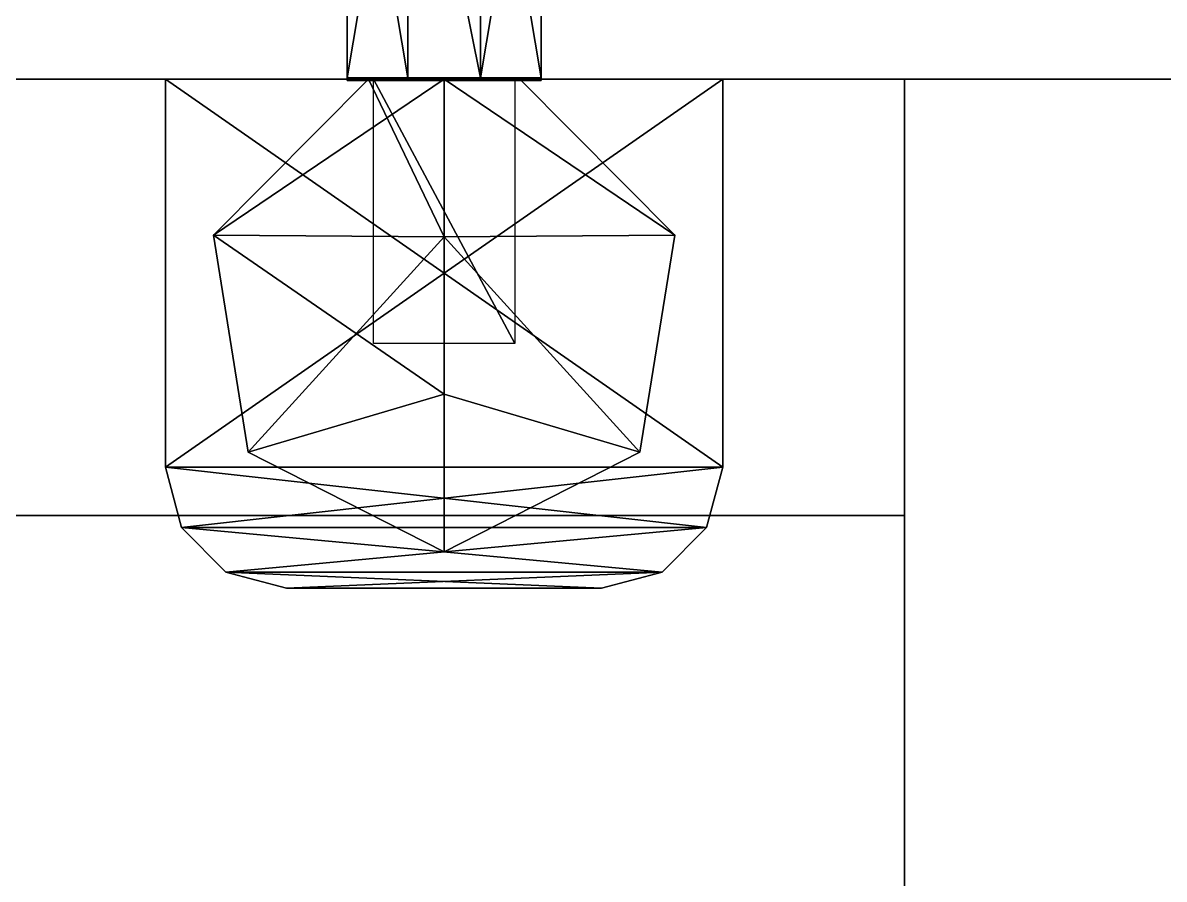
# Model space of a CAD drawing. Extents: x -100 to 4856, y -100 to 4830.
# Drawn here: x 455.62 to 502.72, y 3003 to 3038.32 of the extents above; entities that cross this region are included whole.
import ezdxf

# ---------------------------------------------------------------- set-up
doc = ezdxf.new("R2010")
doc.units = 0
for name, color, linetype in [('LAYER0', 7, 'CONTINUOUS'), ('LAYER145', 7, 'CONTINUOUS'), ('LAYER149', 7, 'CONTINUOUS'), ('LAYER162', 7, 'CONTINUOUS'), ('LAYER202', 7, 'CONTINUOUS'), ('LAYER203', 7, 'CONTINUOUS'), ('LAYER204', 254, 'CONTINUOUS'), ('LAYER230', 7, 'CONTINUOUS'), ('LAYER231', 7, 'CONTINUOUS'), ('LAYER232', 254, 'CONTINUOUS'), ('LAYER536', 7, 'CONTINUOUS'), ('LAYER537', 7, 'CONTINUOUS')]:
    doc.layers.add(name, color=color, linetype=linetype)

msp = doc.modelspace()

# ---------------------------------------------------------------- linework, layer by layer
at = {"layer": 'LAYER0', "invisible_edges": 1}
for points in [[(4856, 4830, -5), (-100, -100, -5), (-100, 4830, -5), (4856, 4830, -5)], [(-100, -100, -5), (4856, 4830, -5), (4856, -100, -5), (-100, -100, -5)], [(4856, -100), (-100, 4830), (-100, -100), (4856, -100)], [(-100, 4830), (4856, -100), (4856, 4830), (-100, 4830)]]:
    msp.add_3dface(points, dxfattribs=at)
at = {"layer": 'LAYER145', "invisible_edges": 1}
for points in [[(20, 3036), (570, 3054), (570, 3036), (20, 3036)], [(570, 3054), (20, 3036), (20, 3054), (570, 3054)], [(20, 3054, 2540), (570, 3036, 2540), (570, 3054, 2540), (20, 3054, 2540)], [(570, 3036, 2540), (20, 3054, 2540), (20, 3036, 2540), (570, 3036, 2540)], [(570, 3036, 2540), (20, 3036), (570, 3036), (570, 3036, 2540)], [(20, 3036), (570, 3036, 2540), (20, 3036, 2540), (20, 3036)]]:
    msp.add_3dface(points, dxfattribs=at)
at = {"layer": 'LAYER149', "invisible_edges": 1}
for points in [[(20, 3036, 80), (570, 2256, 80), (20, 2256, 80), (20, 3036, 80)], [(570, 2256, 80), (20, 3036, 80), (570, 3036, 80), (570, 2256, 80)], [(20, 3036, 80), (570, 3036, 98), (570, 3036, 80), (20, 3036, 80)], [(570, 3036, 98), (20, 3036, 80), (20, 3036, 98), (570, 3036, 98)], [(570, 3036, 98), (20, 2256, 98), (570, 2256, 98), (570, 3036, 98)], [(20, 2256, 98), (570, 3036, 98), (20, 3036, 98), (20, 2256, 98)]]:
    msp.add_3dface(points, dxfattribs=at)
at = {"layer": 'LAYER162', "invisible_edges": 1}
for points in [[(20, 2256, 2539), (570, 3036, 2539), (20, 3036, 2539), (20, 2256, 2539)], [(570, 3036, 2539), (20, 2256, 2539), (570, 2256, 2539), (570, 3036, 2539)], [(20, 3036, 2521), (570, 3036, 2539), (570, 3036, 2521), (20, 3036, 2521)], [(570, 3036, 2539), (20, 3036, 2521), (20, 3036, 2539), (570, 3036, 2539)], [(570, 2256, 2521), (20, 3036, 2521), (570, 3036, 2521), (570, 2256, 2521)], [(20, 3036, 2521), (570, 2256, 2521), (20, 2256, 2521), (20, 3036, 2521)]]:
    msp.add_3dface(points, dxfattribs=at)
at = {"layer": 'LAYER202', "invisible_edges": 1}
for points in [[(44.6, 2256, 1984), (510, 3036, 1984), (44.6, 3036, 1984), (44.6, 2256, 1984)], [(510, 3036, 1984), (44.6, 2256, 1984), (510, 2256, 1984), (510, 3036, 1984)], [(44.6, 3036, 1966), (510, 3036, 1984), (510, 3036, 1966), (44.6, 3036, 1966)], [(510, 3036, 1984), (44.6, 3036, 1966), (44.6, 3036, 1984), (510, 3036, 1984)], [(510, 2256, 1966), (44.6, 3036, 1966), (510, 3036, 1966), (510, 2256, 1966)], [(44.6, 3036, 1966), (510, 2256, 1966), (44.6, 2256, 1966), (44.6, 3036, 1966)]]:
    msp.add_3dface(points, dxfattribs=at)
at = {"layer": 'LAYER203'}
for points in [[(484.5, 3036, 1964.01), (484.5, 3020, 1964.01), (461.5, 3036, 1964.01), (484.5, 3036, 1964.01)], [(461.5, 3036, 1964.01), (484.5, 3020, 1964.01), (461.5, 3020, 1964.01), (461.5, 3036, 1964.01)], [(484.5, 3036, 1966), (484.5, 3020, 1966), (461.5, 3036, 1966), (484.5, 3036, 1966)], [(461.5, 3036, 1966), (484.5, 3020, 1966), (461.5, 3020, 1966), (461.5, 3036, 1966)], [(461.5, 3020, 1964.01), (461.5, 3036, 1964.01), (461.5, 3020, 1966), (461.5, 3020, 1964.01)], [(461.5, 3020, 1966), (461.5, 3036, 1964.01), (461.5, 3036, 1966), (461.5, 3020, 1966)], [(461.5, 3036, 1964.01), (461.5, 3036, 1966), (484.5, 3036, 1964.01), (461.5, 3036, 1964.01)], [(484.5, 3036, 1964.01), (461.5, 3036, 1966), (484.5, 3036, 1966), (484.5, 3036, 1964.01)], [(461.5, 3020, 1964.01), (461.5, 3036, 1964.01), (484.5, 3020, 1964.01), (461.5, 3020, 1964.01)], [(484.5, 3020, 1964.01), (461.5, 3036, 1964.01), (484.5, 3036, 1964.01), (484.5, 3020, 1964.01)], [(461.5, 3020, 1964.01), (461.5, 3020, 1966), (461.5, 3036, 1964.01), (461.5, 3020, 1964.01)], [(461.5, 3036, 1964.01), (461.5, 3020, 1966), (461.5, 3036, 1966), (461.5, 3036, 1964.01)], [(484.5, 3036, 1964.01), (484.5, 3036, 1966), (461.5, 3036, 1964.01), (484.5, 3036, 1964.01)], [(461.5, 3036, 1964.01), (484.5, 3036, 1966), (461.5, 3036, 1966), (461.5, 3036, 1964.01)], [(484.5, 3020, 1966), (484.5, 3036, 1966), (461.5, 3020, 1966), (484.5, 3020, 1966)], [(461.5, 3020, 1966), (484.5, 3036, 1966), (461.5, 3036, 1966), (461.5, 3020, 1966)], [(463.4825, 3029.569, 1980), (473, 3029.5, 1980), (469.8775, 3036, 1980), (463.4825, 3029.569, 1980)], [(463.4825, 3029.569, 1980), (469.8775, 3036, 1980), (463.4825, 3029.569, 1966), (463.4825, 3029.569, 1980)], [(463.4825, 3029.569, 1966), (469.8775, 3036, 1980), (469.8775, 3036, 1966), (463.4825, 3029.569, 1966)], [(469.8775, 3036, 1966), (469.8775, 3036, 1980), (463.4825, 3029.569, 1966), (469.8775, 3036, 1966)], [(463.4825, 3029.569, 1966), (469.8775, 3036, 1980), (463.4825, 3029.569, 1980), (463.4825, 3029.569, 1966)], [(473, 3029.5, 1980), (463.4825, 3029.569, 1980), (473, 3036, 1980), (473, 3029.5, 1980)], [(473, 3036, 1980), (463.4825, 3029.569, 1980), (469.8775, 3036, 1980), (473, 3036, 1980)], [(476.1225, 3036, 1966), (469.8775, 3036, 1966), (476.1225, 3036, 1980), (476.1225, 3036, 1966)], [(476.1225, 3036, 1980), (469.8775, 3036, 1966), (469.8775, 3036, 1980), (476.1225, 3036, 1980)], [(469.8775, 3036, 1980), (473, 3029.5, 1980), (473, 3036, 1980), (469.8775, 3036, 1980)], [(476.1225, 3036, 1966), (476.1225, 3036, 1980), (469.8775, 3036, 1966), (476.1225, 3036, 1966)], [(469.8775, 3036, 1966), (476.1225, 3036, 1980), (469.8775, 3036, 1980), (469.8775, 3036, 1966)], [(470.0802, 3025.092, 1964), (470.0802, 3036, 1964), (475.9198, 3025.092, 1964), (470.0802, 3025.092, 1964)], [(475.9198, 3025.092, 1964), (470.0802, 3036, 1964), (475.9198, 3036, 1964), (475.9198, 3025.092, 1964)], [(473, 3029.5, 1980), (482.5175, 3029.569, 1980), (473, 3036, 1980), (473, 3029.5, 1980)], [(473, 3036, 1980), (482.5175, 3029.569, 1980), (476.1225, 3036, 1980), (473, 3036, 1980)], [(473, 3029.5, 1980), (482.5175, 3029.569, 1980), (473, 3036, 1980), (473, 3029.5, 1980)], [(473, 3036, 1980), (482.5175, 3029.569, 1980), (476.1225, 3036, 1980), (473, 3036, 1980)], [(476.1225, 3036, 1966), (476.1225, 3036, 1980), (482.5175, 3029.569, 1966), (476.1225, 3036, 1966)], [(482.5175, 3029.569, 1966), (476.1225, 3036, 1980), (482.5175, 3029.569, 1980), (482.5175, 3029.569, 1966)], [(482.5175, 3029.569, 1966), (482.5175, 3029.569, 1980), (476.1225, 3036, 1966), (482.5175, 3029.569, 1966)], [(476.1225, 3036, 1966), (482.5175, 3029.569, 1980), (476.1225, 3036, 1980), (476.1225, 3036, 1966)], [(484.5, 3036, 1964.01), (484.5, 3036, 1966), (484.5, 3020, 1964.01), (484.5, 3036, 1964.01)], [(484.5, 3020, 1964.01), (484.5, 3036, 1966), (484.5, 3020, 1966), (484.5, 3020, 1964.01)], [(484.5, 3020, 1966), (484.5, 3020, 1964.01), (484.5, 3036, 1966), (484.5, 3020, 1966)], [(484.5, 3036, 1966), (484.5, 3020, 1964.01), (484.5, 3036, 1964.01), (484.5, 3036, 1966)], [(464.9165, 3020.613, 1980), (473, 3023, 1980), (463.4825, 3029.569, 1980), (464.9165, 3020.613, 1980)], [(463.4825, 3029.569, 1980), (473, 3023, 1980), (473, 3029.5, 1980), (463.4825, 3029.569, 1980)], [(464.9165, 3020.613, 1980), (463.4825, 3029.569, 1980), (464.9165, 3020.613, 1966), (464.9165, 3020.613, 1980)], [(464.9165, 3020.613, 1966), (463.4825, 3029.569, 1980), (463.4825, 3029.569, 1966), (464.9165, 3020.613, 1966)], [(463.4825, 3029.569, 1966), (463.4825, 3029.569, 1980), (464.9165, 3020.613, 1966), (463.4825, 3029.569, 1966)], [(464.9165, 3020.613, 1966), (463.4825, 3029.569, 1980), (464.9165, 3020.613, 1980), (464.9165, 3020.613, 1966)], [(473, 3029.5, 1980), (464.9165, 3020.613, 1980), (463.4825, 3029.569, 1980), (473, 3029.5, 1980)], [(473, 3023, 1980), (464.9165, 3020.613, 1980), (473, 3029.5, 1980), (473, 3023, 1980)], [(473, 3029.5, 1980), (481.0835, 3020.613, 1980), (482.5175, 3029.569, 1980), (473, 3029.5, 1980)], [(473, 3029.5, 1980), (481.0835, 3020.613, 1980), (482.5175, 3029.569, 1980), (473, 3029.5, 1980)], [(473, 3023, 1980), (481.0835, 3020.613, 1980), (473, 3029.5, 1980), (473, 3023, 1980)], [(473, 3023, 1980), (481.0835, 3020.613, 1980), (473, 3029.5, 1980), (473, 3023, 1980)], [(481.0835, 3020.613, 1966), (482.5175, 3029.569, 1966), (481.0835, 3020.613, 1980), (481.0835, 3020.613, 1966)], [(481.0835, 3020.613, 1980), (482.5175, 3029.569, 1966), (482.5175, 3029.569, 1980), (481.0835, 3020.613, 1980)], [(481.0835, 3020.613, 1966), (481.0835, 3020.613, 1980), (482.5175, 3029.569, 1966), (481.0835, 3020.613, 1966)], [(482.5175, 3029.569, 1966), (481.0835, 3020.613, 1980), (482.5175, 3029.569, 1980), (482.5175, 3029.569, 1966)], [(473, 3016.5, 1980), (473, 3023, 1980), (464.9165, 3020.613, 1980), (473, 3016.5, 1980)], [(473, 3023, 1980), (473, 3016.5, 1980), (464.9165, 3020.613, 1980), (473, 3023, 1980)], [(473, 3016.5, 1980), (481.0835, 3020.613, 1980), (473, 3023, 1980), (473, 3016.5, 1980)], [(473, 3023, 1980), (473, 3016.5, 1980), (481.0835, 3020.613, 1980), (473, 3023, 1980)], [(473, 3016.5, 1980), (464.9165, 3020.613, 1980), (473, 3016.5, 1966), (473, 3016.5, 1980)], [(473, 3016.5, 1966), (464.9165, 3020.613, 1980), (464.9165, 3020.613, 1966), (473, 3016.5, 1966)], [(464.9165, 3020.613, 1966), (464.9165, 3020.613, 1980), (473, 3016.5, 1966), (464.9165, 3020.613, 1966)], [(473, 3016.5, 1966), (464.9165, 3020.613, 1980), (473, 3016.5, 1980), (473, 3016.5, 1966)], [(473, 3016.5, 1966), (481.0835, 3020.613, 1966), (473, 3016.5, 1980), (473, 3016.5, 1966)], [(473, 3016.5, 1980), (481.0835, 3020.613, 1966), (481.0835, 3020.613, 1980), (473, 3016.5, 1980)], [(473, 3016.5, 1966), (473, 3016.5, 1980), (481.0835, 3020.613, 1966), (473, 3016.5, 1966)], [(481.0835, 3020.613, 1966), (473, 3016.5, 1980), (481.0835, 3020.613, 1980), (481.0835, 3020.613, 1966)], [(462.1699, 3017.5, 1966), (461.5, 3020, 1966), (462.1699, 3017.5, 1964.01), (462.1699, 3017.5, 1966)], [(462.1699, 3017.5, 1964.01), (461.5, 3020, 1966), (461.5, 3020, 1964.01), (462.1699, 3017.5, 1964.01)], [(484.5, 3020, 1964.01), (462.1699, 3017.5, 1964.01), (461.5, 3020, 1964.01), (484.5, 3020, 1964.01)], [(462.1699, 3017.5, 1966), (484.5, 3020, 1966), (461.5, 3020, 1966), (462.1699, 3017.5, 1966)], [(484.5, 3020, 1964.01), (461.5, 3020, 1964.01), (483.8301, 3017.5, 1964.01), (484.5, 3020, 1964.01)], [(483.8301, 3017.5, 1964.01), (461.5, 3020, 1964.01), (462.1699, 3017.5, 1964.01), (483.8301, 3017.5, 1964.01)], [(484.5, 3020, 1966), (461.5, 3020, 1966), (483.8301, 3017.5, 1966), (484.5, 3020, 1966)], [(483.8301, 3017.5, 1966), (461.5, 3020, 1966), (462.1699, 3017.5, 1966), (483.8301, 3017.5, 1966)], [(462.1699, 3017.5, 1964.01), (462.1699, 3017.5, 1966), (461.5, 3020, 1964.01), (462.1699, 3017.5, 1964.01)], [(461.5, 3020, 1964.01), (462.1699, 3017.5, 1966), (461.5, 3020, 1966), (461.5, 3020, 1964.01)], [(483.8301, 3017.5, 1964.01), (462.1699, 3017.5, 1964.01), (484.5, 3020, 1964.01), (483.8301, 3017.5, 1964.01)], [(483.8301, 3017.5, 1966), (484.5, 3020, 1966), (462.1699, 3017.5, 1966), (483.8301, 3017.5, 1966)], [(483.8301, 3017.5, 1964.01), (484.5, 3020, 1964.01), (483.8301, 3017.5, 1966), (483.8301, 3017.5, 1964.01)], [(483.8301, 3017.5, 1966), (484.5, 3020, 1964.01), (484.5, 3020, 1966), (483.8301, 3017.5, 1966)], [(483.8301, 3017.5, 1964.01), (483.8301, 3017.5, 1966), (484.5, 3020, 1964.01), (483.8301, 3017.5, 1964.01)], [(484.5, 3020, 1964.01), (483.8301, 3017.5, 1966), (484.5, 3020, 1966), (484.5, 3020, 1964.01)], [(464, 3015.67, 1966), (462.1699, 3017.5, 1966), (464, 3015.67, 1964.01), (464, 3015.67, 1966)], [(464, 3015.67, 1964.01), (462.1699, 3017.5, 1966), (462.1699, 3017.5, 1964.01), (464, 3015.67, 1964.01)], [(464, 3015.67, 1964.01), (462.1699, 3017.5, 1964.01), (482, 3015.67, 1964.01), (464, 3015.67, 1964.01)], [(482, 3015.67, 1964.01), (462.1699, 3017.5, 1964.01), (483.8301, 3017.5, 1964.01), (482, 3015.67, 1964.01)], [(464, 3015.67, 1966), (483.8301, 3017.5, 1966), (462.1699, 3017.5, 1966), (464, 3015.67, 1966)], [(483.8301, 3017.5, 1964.01), (462.1699, 3017.5, 1964.01), (482, 3015.67, 1964.01), (483.8301, 3017.5, 1964.01)], [(482, 3015.67, 1964.01), (462.1699, 3017.5, 1964.01), (464, 3015.67, 1964.01), (482, 3015.67, 1964.01)], [(483.8301, 3017.5, 1966), (462.1699, 3017.5, 1966), (482, 3015.67, 1966), (483.8301, 3017.5, 1966)], [(482, 3015.67, 1966), (462.1699, 3017.5, 1966), (464, 3015.67, 1966), (482, 3015.67, 1966)], [(464, 3015.67, 1964.01), (464, 3015.67, 1966), (462.1699, 3017.5, 1964.01), (464, 3015.67, 1964.01)], [(462.1699, 3017.5, 1964.01), (464, 3015.67, 1966), (462.1699, 3017.5, 1966), (462.1699, 3017.5, 1964.01)], [(482, 3015.67, 1966), (483.8301, 3017.5, 1966), (464, 3015.67, 1966), (482, 3015.67, 1966)], [(482, 3015.67, 1964.01), (483.8301, 3017.5, 1964.01), (482, 3015.67, 1966), (482, 3015.67, 1964.01)], [(482, 3015.67, 1966), (483.8301, 3017.5, 1964.01), (483.8301, 3017.5, 1966), (482, 3015.67, 1966)], [(482, 3015.67, 1964.01), (482, 3015.67, 1966), (483.8301, 3017.5, 1964.01), (482, 3015.67, 1964.01)], [(483.8301, 3017.5, 1964.01), (482, 3015.67, 1966), (483.8301, 3017.5, 1966), (483.8301, 3017.5, 1964.01)], [(466.5, 3015, 1966), (464, 3015.67, 1966), (466.5, 3015, 1964.01), (466.5, 3015, 1966)], [(466.5, 3015, 1964.01), (464, 3015.67, 1966), (464, 3015.67, 1964.01), (466.5, 3015, 1964.01)], [(466.5, 3015, 1964.01), (464, 3015.67, 1964.01), (479.5, 3015, 1964.01), (466.5, 3015, 1964.01)], [(479.5, 3015, 1964.01), (464, 3015.67, 1964.01), (482, 3015.67, 1964.01), (479.5, 3015, 1964.01)], [(466.5, 3015, 1966), (482, 3015.67, 1966), (464, 3015.67, 1966), (466.5, 3015, 1966)], [(482, 3015.67, 1964.01), (464, 3015.67, 1964.01), (479.5, 3015, 1964.01), (482, 3015.67, 1964.01)], [(479.5, 3015, 1964.01), (464, 3015.67, 1964.01), (466.5, 3015, 1964.01), (479.5, 3015, 1964.01)], [(482, 3015.67, 1966), (464, 3015.67, 1966), (479.5, 3015, 1966), (482, 3015.67, 1966)], [(479.5, 3015, 1966), (464, 3015.67, 1966), (466.5, 3015, 1966), (479.5, 3015, 1966)], [(466.5, 3015, 1964.01), (466.5, 3015, 1966), (464, 3015.67, 1964.01), (466.5, 3015, 1964.01)], [(464, 3015.67, 1964.01), (466.5, 3015, 1966), (464, 3015.67, 1966), (464, 3015.67, 1964.01)], [(479.5, 3015, 1966), (482, 3015.67, 1966), (466.5, 3015, 1966), (479.5, 3015, 1966)], [(479.5, 3015, 1964.01), (482, 3015.67, 1964.01), (479.5, 3015, 1966), (479.5, 3015, 1964.01)], [(479.5, 3015, 1966), (482, 3015.67, 1964.01), (482, 3015.67, 1966), (479.5, 3015, 1966)], [(479.5, 3015, 1964.01), (479.5, 3015, 1966), (482, 3015.67, 1964.01), (479.5, 3015, 1964.01)], [(482, 3015.67, 1964.01), (479.5, 3015, 1966), (482, 3015.67, 1966), (482, 3015.67, 1964.01)], [(479.5, 3015, 1966), (479.5, 3015, 1964.01), (466.5, 3015, 1966), (479.5, 3015, 1966)], [(466.5, 3015, 1966), (479.5, 3015, 1964.01), (466.5, 3015, 1964.01), (466.5, 3015, 1966)], [(479.5, 3015, 1964.01), (479.5, 3015, 1966), (466.5, 3015, 1964.01), (479.5, 3015, 1964.01)], [(466.5, 3015, 1964.01), (479.5, 3015, 1966), (466.5, 3015, 1966), (466.5, 3015, 1964.01)]]:
    msp.add_3dface(points, dxfattribs=at)
at = {"layer": 'LAYER204'}
for points in [[(471.5, 3050.95, 1974.83), (469, 3050.95, 1971.5), (471.5, 3036.05, 1974.83), (471.5, 3050.95, 1974.83)], [(471.5, 3036.05, 1974.83), (469, 3050.95, 1971.5), (469, 3036.05, 1971.5), (471.5, 3036.05, 1974.83)], [(469, 3050.95, 1971.5), (471.5, 3050.95, 1968.17), (469, 3036.05, 1971.5), (469, 3050.95, 1971.5)], [(469, 3036.05, 1971.5), (471.5, 3050.95, 1968.17), (471.5, 3036.05, 1968.17), (469, 3036.05, 1971.5)], [(471.5, 3036.05, 1974.83), (474.5, 3036.05, 1974.83), (471.5, 3050.95, 1974.83), (471.5, 3036.05, 1974.83)], [(471.5, 3050.95, 1974.83), (474.5, 3036.05, 1974.83), (474.5, 3050.95, 1974.83), (471.5, 3050.95, 1974.83)], [(474.5, 3050.95, 1968.17), (474.5, 3036.05, 1968.17), (471.5, 3050.95, 1968.17), (474.5, 3050.95, 1968.17)], [(471.5, 3050.95, 1968.17), (474.5, 3036.05, 1968.17), (471.5, 3036.05, 1968.17), (471.5, 3050.95, 1968.17)], [(474.5, 3036.05, 1974.83), (477, 3036.05, 1971.5), (474.5, 3050.95, 1974.83), (474.5, 3036.05, 1974.83)], [(474.5, 3050.95, 1974.83), (477, 3036.05, 1971.5), (477, 3050.95, 1971.5), (474.5, 3050.95, 1974.83)], [(477, 3036.05, 1971.5), (474.5, 3036.05, 1968.17), (477, 3050.95, 1971.5), (477, 3036.05, 1971.5)], [(477, 3050.95, 1971.5), (474.5, 3036.05, 1968.17), (474.5, 3050.95, 1968.17), (477, 3050.95, 1971.5)], [(471.5, 3036.05, 1974.83), (469, 3036.05, 1971.5), (471.5, 3035.95, 1974.83), (471.5, 3036.05, 1974.83)], [(471.5, 3035.95, 1974.83), (469, 3036.05, 1971.5), (469, 3035.95, 1971.5), (471.5, 3035.95, 1974.83)], [(469, 3036.05, 1971.5), (471.5, 3036.05, 1968.17), (469, 3035.95, 1971.5), (469, 3036.05, 1971.5)], [(469, 3035.95, 1971.5), (471.5, 3036.05, 1968.17), (471.5, 3035.95, 1968.17), (469, 3035.95, 1971.5)], [(477, 3036.05, 1967.5), (477, 3035.95, 1967.5), (469, 3036.05, 1967.5), (477, 3036.05, 1967.5)], [(469, 3036.05, 1967.5), (477, 3035.95, 1967.5), (469, 3035.95, 1967.5), (469, 3036.05, 1967.5)], [(469, 3036.05, 1975.5), (469, 3035.95, 1975.5), (477, 3036.05, 1975.5), (469, 3036.05, 1975.5)], [(477, 3036.05, 1975.5), (469, 3035.95, 1975.5), (477, 3035.95, 1975.5), (477, 3036.05, 1975.5)], [(469, 3035.95, 1967.5), (469, 3035.95, 1975.5), (469, 3036.05, 1967.5), (469, 3035.95, 1967.5)], [(469, 3036.05, 1967.5), (469, 3035.95, 1975.5), (469, 3036.05, 1975.5), (469, 3036.05, 1967.5)], [(477, 3036.05, 1975.5), (477, 3036.05, 1967.5), (469, 3036.05, 1975.5), (477, 3036.05, 1975.5)], [(469, 3036.05, 1975.5), (477, 3036.05, 1967.5), (469, 3036.05, 1967.5), (469, 3036.05, 1975.5)], [(469, 3035.95, 1975.5), (469, 3035.95, 1967.5), (477, 3035.95, 1975.5), (469, 3035.95, 1975.5)], [(477, 3035.95, 1975.5), (469, 3035.95, 1967.5), (477, 3035.95, 1967.5), (477, 3035.95, 1975.5)], [(474.5, 3035.95, 1974.83), (474.5, 3036.05, 1974.83), (471.5, 3035.95, 1974.83), (474.5, 3035.95, 1974.83)], [(471.5, 3035.95, 1974.83), (474.5, 3036.05, 1974.83), (471.5, 3036.05, 1974.83), (471.5, 3035.95, 1974.83)], [(474.5, 3036.05, 1968.17), (474.5, 3035.95, 1968.17), (471.5, 3036.05, 1968.17), (474.5, 3036.05, 1968.17)], [(471.5, 3036.05, 1968.17), (474.5, 3035.95, 1968.17), (471.5, 3035.95, 1968.17), (471.5, 3036.05, 1968.17)], [(474.5, 3035.95, 1974.83), (477, 3035.95, 1971.5), (474.5, 3036.05, 1974.83), (474.5, 3035.95, 1974.83)], [(474.5, 3036.05, 1974.83), (477, 3035.95, 1971.5), (477, 3036.05, 1971.5), (474.5, 3036.05, 1974.83)], [(477, 3035.95, 1971.5), (474.5, 3035.95, 1968.17), (477, 3036.05, 1971.5), (477, 3035.95, 1971.5)], [(477, 3036.05, 1971.5), (474.5, 3035.95, 1968.17), (474.5, 3036.05, 1968.17), (477, 3036.05, 1971.5)], [(477, 3035.95, 1975.5), (477, 3035.95, 1967.5), (477, 3036.05, 1975.5), (477, 3035.95, 1975.5)], [(477, 3036.05, 1975.5), (477, 3035.95, 1967.5), (477, 3036.05, 1967.5), (477, 3036.05, 1975.5)]]:
    msp.add_3dface(points, dxfattribs=at)
at = {"layer": 'LAYER230', "invisible_edges": 1}
for points in [[(44.6, 2256, 866), (510, 3036, 866), (44.6, 3036, 866), (44.6, 2256, 866)], [(510, 3036, 866), (44.6, 2256, 866), (510, 2256, 866), (510, 3036, 866)], [(44.6, 3036, 848), (510, 3036, 866), (510, 3036, 848), (44.6, 3036, 848)], [(510, 3036, 866), (44.6, 3036, 848), (44.6, 3036, 866), (510, 3036, 866)], [(510, 2256, 848), (44.6, 3036, 848), (510, 3036, 848), (510, 2256, 848)], [(44.6, 3036, 848), (510, 2256, 848), (44.6, 2256, 848), (44.6, 3036, 848)]]:
    msp.add_3dface(points, dxfattribs=at)
at = {"layer": 'LAYER231'}
for points in [[(484.5, 3036, 846.01), (484.5, 3020, 846.01), (461.5, 3036, 846.01), (484.5, 3036, 846.01)], [(461.5, 3036, 846.01), (484.5, 3020, 846.01), (461.5, 3020, 846.01), (461.5, 3036, 846.01)], [(484.5, 3036, 848), (484.5, 3020, 848), (461.5, 3036, 848), (484.5, 3036, 848)], [(461.5, 3036, 848), (484.5, 3020, 848), (461.5, 3020, 848), (461.5, 3036, 848)], [(461.5, 3020, 846.01), (461.5, 3036, 846.01), (461.5, 3020, 848), (461.5, 3020, 846.01)], [(461.5, 3020, 848), (461.5, 3036, 846.01), (461.5, 3036, 848), (461.5, 3020, 848)], [(461.5, 3036, 846.01), (461.5, 3036, 848), (484.5, 3036, 846.01), (461.5, 3036, 846.01)], [(484.5, 3036, 846.01), (461.5, 3036, 848), (484.5, 3036, 848), (484.5, 3036, 846.01)], [(461.5, 3020, 846.01), (461.5, 3036, 846.01), (484.5, 3020, 846.01), (461.5, 3020, 846.01)], [(484.5, 3020, 846.01), (461.5, 3036, 846.01), (484.5, 3036, 846.01), (484.5, 3020, 846.01)], [(461.5, 3020, 846.01), (461.5, 3020, 848), (461.5, 3036, 846.01), (461.5, 3020, 846.01)], [(461.5, 3036, 846.01), (461.5, 3020, 848), (461.5, 3036, 848), (461.5, 3036, 846.01)], [(484.5, 3036, 846.01), (484.5, 3036, 848), (461.5, 3036, 846.01), (484.5, 3036, 846.01)], [(461.5, 3036, 846.01), (484.5, 3036, 848), (461.5, 3036, 848), (461.5, 3036, 846.01)], [(484.5, 3020, 848), (484.5, 3036, 848), (461.5, 3020, 848), (484.5, 3020, 848)], [(461.5, 3020, 848), (484.5, 3036, 848), (461.5, 3036, 848), (461.5, 3020, 848)], [(463.4825, 3029.569, 862), (473, 3029.5, 862), (469.8775, 3036, 862), (463.4825, 3029.569, 862)], [(463.4825, 3029.569, 862), (469.8775, 3036, 862), (463.4825, 3029.569, 848), (463.4825, 3029.569, 862)], [(463.4825, 3029.569, 848), (469.8775, 3036, 862), (469.8775, 3036, 848), (463.4825, 3029.569, 848)], [(469.8775, 3036, 848), (469.8775, 3036, 862), (463.4825, 3029.569, 848), (469.8775, 3036, 848)], [(463.4825, 3029.569, 848), (469.8775, 3036, 862), (463.4825, 3029.569, 862), (463.4825, 3029.569, 848)], [(473, 3029.5, 862), (463.4825, 3029.569, 862), (473, 3036, 862), (473, 3029.5, 862)], [(473, 3036, 862), (463.4825, 3029.569, 862), (469.8775, 3036, 862), (473, 3036, 862)], [(476.1225, 3036, 848), (469.8775, 3036, 848), (476.1225, 3036, 862), (476.1225, 3036, 848)], [(476.1225, 3036, 862), (469.8775, 3036, 848), (469.8775, 3036, 862), (476.1225, 3036, 862)], [(469.8775, 3036, 862), (473, 3029.5, 862), (473, 3036, 862), (469.8775, 3036, 862)], [(476.1225, 3036, 848), (476.1225, 3036, 862), (469.8775, 3036, 848), (476.1225, 3036, 848)], [(469.8775, 3036, 848), (476.1225, 3036, 862), (469.8775, 3036, 862), (469.8775, 3036, 848)], [(470.0802, 3025.092, 846), (470.0802, 3036, 846), (475.9198, 3025.092, 846), (470.0802, 3025.092, 846)], [(475.9198, 3025.092, 846), (470.0802, 3036, 846), (475.9198, 3036, 846), (475.9198, 3025.092, 846)], [(473, 3029.5, 862), (482.5175, 3029.569, 862), (473, 3036, 862), (473, 3029.5, 862)], [(473, 3036, 862), (482.5175, 3029.569, 862), (476.1225, 3036, 862), (473, 3036, 862)], [(473, 3029.5, 862), (482.5175, 3029.569, 862), (473, 3036, 862), (473, 3029.5, 862)], [(473, 3036, 862), (482.5175, 3029.569, 862), (476.1225, 3036, 862), (473, 3036, 862)], [(476.1225, 3036, 848), (476.1225, 3036, 862), (482.5175, 3029.569, 848), (476.1225, 3036, 848)], [(482.5175, 3029.569, 848), (476.1225, 3036, 862), (482.5175, 3029.569, 862), (482.5175, 3029.569, 848)], [(482.5175, 3029.569, 848), (482.5175, 3029.569, 862), (476.1225, 3036, 848), (482.5175, 3029.569, 848)], [(476.1225, 3036, 848), (482.5175, 3029.569, 862), (476.1225, 3036, 862), (476.1225, 3036, 848)], [(484.5, 3036, 846.01), (484.5, 3036, 848), (484.5, 3020, 846.01), (484.5, 3036, 846.01)], [(484.5, 3020, 846.01), (484.5, 3036, 848), (484.5, 3020, 848), (484.5, 3020, 846.01)], [(484.5, 3020, 848), (484.5, 3020, 846.01), (484.5, 3036, 848), (484.5, 3020, 848)], [(484.5, 3036, 848), (484.5, 3020, 846.01), (484.5, 3036, 846.01), (484.5, 3036, 848)], [(464.9165, 3020.613, 862), (473, 3023, 862), (463.4825, 3029.569, 862), (464.9165, 3020.613, 862)], [(463.4825, 3029.569, 862), (473, 3023, 862), (473, 3029.5, 862), (463.4825, 3029.569, 862)], [(464.9165, 3020.613, 862), (463.4825, 3029.569, 862), (464.9165, 3020.613, 848), (464.9165, 3020.613, 862)], [(464.9165, 3020.613, 848), (463.4825, 3029.569, 862), (463.4825, 3029.569, 848), (464.9165, 3020.613, 848)], [(463.4825, 3029.569, 848), (463.4825, 3029.569, 862), (464.9165, 3020.613, 848), (463.4825, 3029.569, 848)], [(464.9165, 3020.613, 848), (463.4825, 3029.569, 862), (464.9165, 3020.613, 862), (464.9165, 3020.613, 848)], [(473, 3029.5, 862), (464.9165, 3020.613, 862), (463.4825, 3029.569, 862), (473, 3029.5, 862)], [(473, 3023, 862), (464.9165, 3020.613, 862), (473, 3029.5, 862), (473, 3023, 862)], [(473, 3029.5, 862), (481.0835, 3020.613, 862), (482.5175, 3029.569, 862), (473, 3029.5, 862)], [(473, 3029.5, 862), (481.0835, 3020.613, 862), (482.5175, 3029.569, 862), (473, 3029.5, 862)], [(473, 3023, 862), (481.0835, 3020.613, 862), (473, 3029.5, 862), (473, 3023, 862)], [(473, 3023, 862), (481.0835, 3020.613, 862), (473, 3029.5, 862), (473, 3023, 862)], [(481.0835, 3020.613, 848), (482.5175, 3029.569, 848), (481.0835, 3020.613, 862), (481.0835, 3020.613, 848)], [(481.0835, 3020.613, 862), (482.5175, 3029.569, 848), (482.5175, 3029.569, 862), (481.0835, 3020.613, 862)], [(481.0835, 3020.613, 848), (481.0835, 3020.613, 862), (482.5175, 3029.569, 848), (481.0835, 3020.613, 848)], [(482.5175, 3029.569, 848), (481.0835, 3020.613, 862), (482.5175, 3029.569, 862), (482.5175, 3029.569, 848)], [(473, 3016.5, 862), (473, 3023, 862), (464.9165, 3020.613, 862), (473, 3016.5, 862)], [(473, 3023, 862), (473, 3016.5, 862), (464.9165, 3020.613, 862), (473, 3023, 862)], [(473, 3016.5, 862), (481.0835, 3020.613, 862), (473, 3023, 862), (473, 3016.5, 862)], [(473, 3023, 862), (473, 3016.5, 862), (481.0835, 3020.613, 862), (473, 3023, 862)], [(473, 3016.5, 862), (464.9165, 3020.613, 862), (473, 3016.5, 848), (473, 3016.5, 862)], [(473, 3016.5, 848), (464.9165, 3020.613, 862), (464.9165, 3020.613, 848), (473, 3016.5, 848)], [(464.9165, 3020.613, 848), (464.9165, 3020.613, 862), (473, 3016.5, 848), (464.9165, 3020.613, 848)], [(473, 3016.5, 848), (464.9165, 3020.613, 862), (473, 3016.5, 862), (473, 3016.5, 848)], [(473, 3016.5, 848), (481.0835, 3020.613, 848), (473, 3016.5, 862), (473, 3016.5, 848)], [(473, 3016.5, 862), (481.0835, 3020.613, 848), (481.0835, 3020.613, 862), (473, 3016.5, 862)], [(473, 3016.5, 848), (473, 3016.5, 862), (481.0835, 3020.613, 848), (473, 3016.5, 848)], [(481.0835, 3020.613, 848), (473, 3016.5, 862), (481.0835, 3020.613, 862), (481.0835, 3020.613, 848)], [(462.1699, 3017.5, 848), (461.5, 3020, 848), (462.1699, 3017.5, 846.01), (462.1699, 3017.5, 848)], [(462.1699, 3017.5, 846.01), (461.5, 3020, 848), (461.5, 3020, 846.01), (462.1699, 3017.5, 846.01)], [(484.5, 3020, 846.01), (462.1699, 3017.5, 846.01), (461.5, 3020, 846.01), (484.5, 3020, 846.01)], [(462.1699, 3017.5, 848), (484.5, 3020, 848), (461.5, 3020, 848), (462.1699, 3017.5, 848)], [(484.5, 3020, 846.01), (461.5, 3020, 846.01), (483.8301, 3017.5, 846.01), (484.5, 3020, 846.01)], [(483.8301, 3017.5, 846.01), (461.5, 3020, 846.01), (462.1699, 3017.5, 846.01), (483.8301, 3017.5, 846.01)], [(484.5, 3020, 848), (461.5, 3020, 848), (483.8301, 3017.5, 848), (484.5, 3020, 848)], [(483.8301, 3017.5, 848), (461.5, 3020, 848), (462.1699, 3017.5, 848), (483.8301, 3017.5, 848)], [(462.1699, 3017.5, 846.01), (462.1699, 3017.5, 848), (461.5, 3020, 846.01), (462.1699, 3017.5, 846.01)], [(461.5, 3020, 846.01), (462.1699, 3017.5, 848), (461.5, 3020, 848), (461.5, 3020, 846.01)], [(483.8301, 3017.5, 846.01), (462.1699, 3017.5, 846.01), (484.5, 3020, 846.01), (483.8301, 3017.5, 846.01)], [(483.8301, 3017.5, 848), (484.5, 3020, 848), (462.1699, 3017.5, 848), (483.8301, 3017.5, 848)], [(483.8301, 3017.5, 846.01), (484.5, 3020, 846.01), (483.8301, 3017.5, 848), (483.8301, 3017.5, 846.01)], [(483.8301, 3017.5, 848), (484.5, 3020, 846.01), (484.5, 3020, 848), (483.8301, 3017.5, 848)], [(483.8301, 3017.5, 846.01), (483.8301, 3017.5, 848), (484.5, 3020, 846.01), (483.8301, 3017.5, 846.01)], [(484.5, 3020, 846.01), (483.8301, 3017.5, 848), (484.5, 3020, 848), (484.5, 3020, 846.01)], [(464, 3015.67, 848), (462.1699, 3017.5, 848), (464, 3015.67, 846.01), (464, 3015.67, 848)], [(464, 3015.67, 846.01), (462.1699, 3017.5, 848), (462.1699, 3017.5, 846.01), (464, 3015.67, 846.01)], [(464, 3015.67, 846.01), (462.1699, 3017.5, 846.01), (482, 3015.67, 846.01), (464, 3015.67, 846.01)], [(482, 3015.67, 846.01), (462.1699, 3017.5, 846.01), (483.8301, 3017.5, 846.01), (482, 3015.67, 846.01)], [(464, 3015.67, 848), (483.8301, 3017.5, 848), (462.1699, 3017.5, 848), (464, 3015.67, 848)], [(483.8301, 3017.5, 846.01), (462.1699, 3017.5, 846.01), (482, 3015.67, 846.01), (483.8301, 3017.5, 846.01)], [(482, 3015.67, 846.01), (462.1699, 3017.5, 846.01), (464, 3015.67, 846.01), (482, 3015.67, 846.01)], [(483.8301, 3017.5, 848), (462.1699, 3017.5, 848), (482, 3015.67, 848), (483.8301, 3017.5, 848)], [(482, 3015.67, 848), (462.1699, 3017.5, 848), (464, 3015.67, 848), (482, 3015.67, 848)], [(464, 3015.67, 846.01), (464, 3015.67, 848), (462.1699, 3017.5, 846.01), (464, 3015.67, 846.01)], [(462.1699, 3017.5, 846.01), (464, 3015.67, 848), (462.1699, 3017.5, 848), (462.1699, 3017.5, 846.01)], [(482, 3015.67, 848), (483.8301, 3017.5, 848), (464, 3015.67, 848), (482, 3015.67, 848)], [(482, 3015.67, 846.01), (483.8301, 3017.5, 846.01), (482, 3015.67, 848), (482, 3015.67, 846.01)], [(482, 3015.67, 848), (483.8301, 3017.5, 846.01), (483.8301, 3017.5, 848), (482, 3015.67, 848)], [(482, 3015.67, 846.01), (482, 3015.67, 848), (483.8301, 3017.5, 846.01), (482, 3015.67, 846.01)], [(483.8301, 3017.5, 846.01), (482, 3015.67, 848), (483.8301, 3017.5, 848), (483.8301, 3017.5, 846.01)], [(466.5, 3015, 848), (464, 3015.67, 848), (466.5, 3015, 846.01), (466.5, 3015, 848)], [(466.5, 3015, 846.01), (464, 3015.67, 848), (464, 3015.67, 846.01), (466.5, 3015, 846.01)], [(466.5, 3015, 846.01), (464, 3015.67, 846.01), (479.5, 3015, 846.01), (466.5, 3015, 846.01)], [(479.5, 3015, 846.01), (464, 3015.67, 846.01), (482, 3015.67, 846.01), (479.5, 3015, 846.01)], [(466.5, 3015, 848), (482, 3015.67, 848), (464, 3015.67, 848), (466.5, 3015, 848)], [(482, 3015.67, 846.01), (464, 3015.67, 846.01), (479.5, 3015, 846.01), (482, 3015.67, 846.01)], [(479.5, 3015, 846.01), (464, 3015.67, 846.01), (466.5, 3015, 846.01), (479.5, 3015, 846.01)], [(482, 3015.67, 848), (464, 3015.67, 848), (479.5, 3015, 848), (482, 3015.67, 848)], [(479.5, 3015, 848), (464, 3015.67, 848), (466.5, 3015, 848), (479.5, 3015, 848)], [(466.5, 3015, 846.01), (466.5, 3015, 848), (464, 3015.67, 846.01), (466.5, 3015, 846.01)], [(464, 3015.67, 846.01), (466.5, 3015, 848), (464, 3015.67, 848), (464, 3015.67, 846.01)], [(479.5, 3015, 848), (482, 3015.67, 848), (466.5, 3015, 848), (479.5, 3015, 848)], [(479.5, 3015, 846.01), (482, 3015.67, 846.01), (479.5, 3015, 848), (479.5, 3015, 846.01)], [(479.5, 3015, 848), (482, 3015.67, 846.01), (482, 3015.67, 848), (479.5, 3015, 848)], [(479.5, 3015, 846.01), (479.5, 3015, 848), (482, 3015.67, 846.01), (479.5, 3015, 846.01)], [(482, 3015.67, 846.01), (479.5, 3015, 848), (482, 3015.67, 848), (482, 3015.67, 846.01)], [(479.5, 3015, 848), (479.5, 3015, 846.01), (466.5, 3015, 848), (479.5, 3015, 848)], [(466.5, 3015, 848), (479.5, 3015, 846.01), (466.5, 3015, 846.01), (466.5, 3015, 848)], [(479.5, 3015, 846.01), (479.5, 3015, 848), (466.5, 3015, 846.01), (479.5, 3015, 846.01)], [(466.5, 3015, 846.01), (479.5, 3015, 848), (466.5, 3015, 848), (466.5, 3015, 846.01)]]:
    msp.add_3dface(points, dxfattribs=at)
at = {"layer": 'LAYER232'}
for points in [[(471.5, 3050.95, 856.8301), (469, 3050.95, 853.5), (471.5, 3036.05, 856.8301), (471.5, 3050.95, 856.8301)], [(471.5, 3036.05, 856.8301), (469, 3050.95, 853.5), (469, 3036.05, 853.5), (471.5, 3036.05, 856.8301)], [(469, 3050.95, 853.5), (471.5, 3050.95, 850.1699), (469, 3036.05, 853.5), (469, 3050.95, 853.5)], [(469, 3036.05, 853.5), (471.5, 3050.95, 850.1699), (471.5, 3036.05, 850.1699), (469, 3036.05, 853.5)], [(471.5, 3036.05, 856.8301), (474.5, 3036.05, 856.8301), (471.5, 3050.95, 856.8301), (471.5, 3036.05, 856.8301)], [(471.5, 3050.95, 856.8301), (474.5, 3036.05, 856.8301), (474.5, 3050.95, 856.8301), (471.5, 3050.95, 856.8301)], [(474.5, 3050.95, 850.1699), (474.5, 3036.05, 850.1699), (471.5, 3050.95, 850.1699), (474.5, 3050.95, 850.1699)], [(471.5, 3050.95, 850.1699), (474.5, 3036.05, 850.1699), (471.5, 3036.05, 850.1699), (471.5, 3050.95, 850.1699)], [(474.5, 3036.05, 856.8301), (477, 3036.05, 853.5), (474.5, 3050.95, 856.8301), (474.5, 3036.05, 856.8301)], [(474.5, 3050.95, 856.8301), (477, 3036.05, 853.5), (477, 3050.95, 853.5), (474.5, 3050.95, 856.8301)], [(477, 3036.05, 853.5), (474.5, 3036.05, 850.1699), (477, 3050.95, 853.5), (477, 3036.05, 853.5)], [(477, 3050.95, 853.5), (474.5, 3036.05, 850.1699), (474.5, 3050.95, 850.1699), (477, 3050.95, 853.5)], [(471.5, 3036.05, 856.8301), (469, 3036.05, 853.5), (471.5, 3035.95, 856.8301), (471.5, 3036.05, 856.8301)], [(471.5, 3035.95, 856.8301), (469, 3036.05, 853.5), (469, 3035.95, 853.5), (471.5, 3035.95, 856.8301)], [(469, 3036.05, 853.5), (471.5, 3036.05, 850.1699), (469, 3035.95, 853.5), (469, 3036.05, 853.5)], [(469, 3035.95, 853.5), (471.5, 3036.05, 850.1699), (471.5, 3035.95, 850.1699), (469, 3035.95, 853.5)], [(477, 3036.05, 849.5), (477, 3035.95, 849.5), (469, 3036.05, 849.5), (477, 3036.05, 849.5)], [(469, 3036.05, 849.5), (477, 3035.95, 849.5), (469, 3035.95, 849.5), (469, 3036.05, 849.5)], [(469, 3036.05, 857.5), (469, 3035.95, 857.5), (477, 3036.05, 857.5), (469, 3036.05, 857.5)], [(477, 3036.05, 857.5), (469, 3035.95, 857.5), (477, 3035.95, 857.5), (477, 3036.05, 857.5)], [(469, 3035.95, 849.5), (469, 3035.95, 857.5), (469, 3036.05, 849.5), (469, 3035.95, 849.5)], [(469, 3036.05, 849.5), (469, 3035.95, 857.5), (469, 3036.05, 857.5), (469, 3036.05, 849.5)], [(477, 3036.05, 857.5), (477, 3036.05, 849.5), (469, 3036.05, 857.5), (477, 3036.05, 857.5)], [(469, 3036.05, 857.5), (477, 3036.05, 849.5), (469, 3036.05, 849.5), (469, 3036.05, 857.5)], [(469, 3035.95, 857.5), (469, 3035.95, 849.5), (477, 3035.95, 857.5), (469, 3035.95, 857.5)], [(477, 3035.95, 857.5), (469, 3035.95, 849.5), (477, 3035.95, 849.5), (477, 3035.95, 857.5)], [(474.5, 3035.95, 856.8301), (474.5, 3036.05, 856.8301), (471.5, 3035.95, 856.8301), (474.5, 3035.95, 856.8301)], [(471.5, 3035.95, 856.8301), (474.5, 3036.05, 856.8301), (471.5, 3036.05, 856.8301), (471.5, 3035.95, 856.8301)], [(474.5, 3036.05, 850.1699), (474.5, 3035.95, 850.1699), (471.5, 3036.05, 850.1699), (474.5, 3036.05, 850.1699)], [(471.5, 3036.05, 850.1699), (474.5, 3035.95, 850.1699), (471.5, 3035.95, 850.1699), (471.5, 3036.05, 850.1699)], [(474.5, 3035.95, 856.8301), (477, 3035.95, 853.5), (474.5, 3036.05, 856.8301), (474.5, 3035.95, 856.8301)], [(474.5, 3036.05, 856.8301), (477, 3035.95, 853.5), (477, 3036.05, 853.5), (474.5, 3036.05, 856.8301)], [(477, 3035.95, 853.5), (474.5, 3035.95, 850.1699), (477, 3036.05, 853.5), (477, 3035.95, 853.5)], [(477, 3036.05, 853.5), (474.5, 3035.95, 850.1699), (474.5, 3036.05, 850.1699), (477, 3036.05, 853.5)], [(477, 3035.95, 857.5), (477, 3035.95, 849.5), (477, 3036.05, 857.5), (477, 3035.95, 857.5)], [(477, 3036.05, 857.5), (477, 3035.95, 849.5), (477, 3036.05, 849.5), (477, 3036.05, 857.5)]]:
    msp.add_3dface(points, dxfattribs=at)
at = {"layer": 'LAYER536', "invisible_edges": 1}
for points in [[(92, 3018, 848), (492, 3018, 98), (92, 3018, 98), (92, 3018, 848)], [(492, 3018, 98), (92, 3018, 848), (492, 3018, 848), (492, 3018, 98)], [(92, 3000, 98), (492, 3018, 98), (492, 3000, 98), (92, 3000, 98)], [(492, 3018, 98), (92, 3000, 98), (92, 3018, 98), (492, 3018, 98)], [(92, 3018, 848), (492, 3000, 848), (492, 3018, 848), (92, 3018, 848)], [(492, 3000, 848), (92, 3018, 848), (92, 3000, 848), (492, 3000, 848)], [(492, 3000, 848), (492, 3018, 98), (492, 3018, 848), (492, 3000, 848)], [(492, 3018, 98), (492, 3000, 848), (492, 3000, 98), (492, 3018, 98)]]:
    msp.add_3dface(points, dxfattribs=at)
at = {"layer": 'LAYER537', "invisible_edges": 1}
for points in [[(412, 3036, 848), (492, 3036, 98), (412, 3036, 98), (412, 3036, 848)], [(492, 3036, 98), (412, 3036, 848), (492, 3036, 848), (492, 3036, 98)], [(412, 3018, 98), (492, 3036, 98), (492, 3018, 98), (412, 3018, 98)], [(492, 3036, 98), (412, 3018, 98), (412, 3036, 98), (492, 3036, 98)], [(412, 3036, 848), (492, 3018, 848), (492, 3036, 848), (412, 3036, 848)], [(492, 3018, 848), (412, 3036, 848), (412, 3018, 848), (492, 3018, 848)], [(492, 3018, 848), (492, 3036, 98), (492, 3036, 848), (492, 3018, 848)], [(492, 3036, 98), (492, 3018, 848), (492, 3018, 98), (492, 3036, 98)], [(492, 3018, 848), (412, 3018, 98), (492, 3018, 98), (492, 3018, 848)], [(412, 3018, 98), (492, 3018, 848), (412, 3018, 848), (412, 3018, 98)]]:
    msp.add_3dface(points, dxfattribs=at)

doc.saveas('drawing.dxf')
